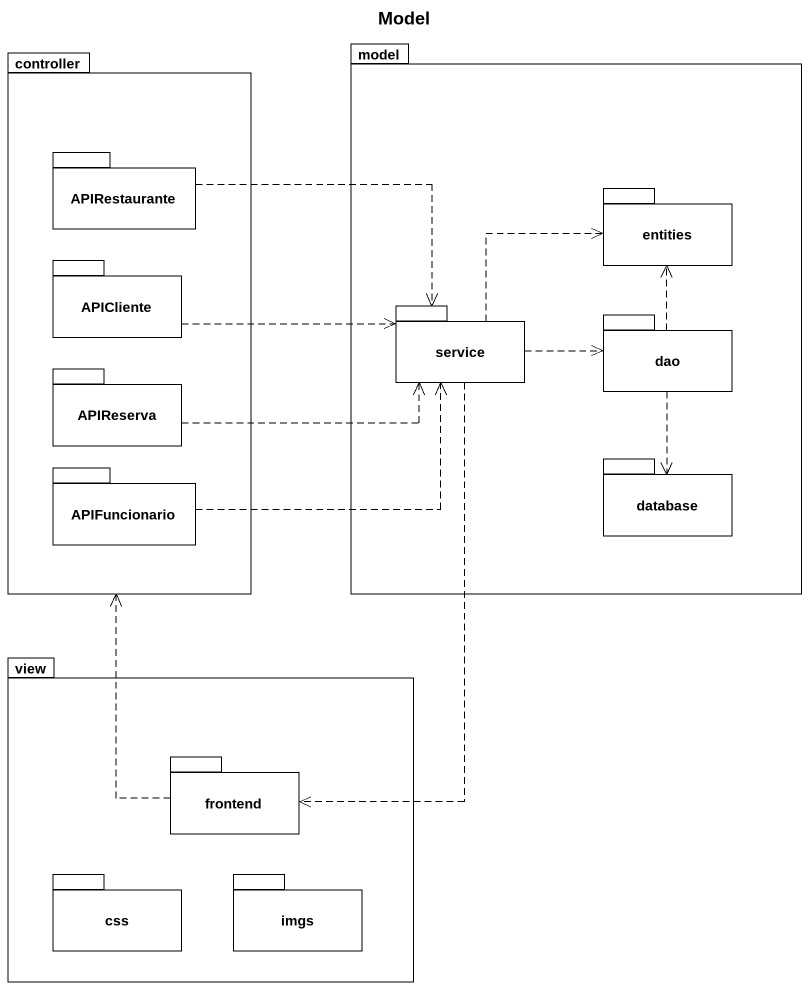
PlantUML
@startuml
title Model
package controller {
  package APIRestaurante {
  }
  package APICliente {
  }
  package APIReserva {
  }
  package APIFuncionario {
  }
}
package model {
  package entities {
  }
  package service {
  }
  package dao {
  }
  package "database" as database_ {
  }
}
package view {
  package frontend {
  }
  package css {
  }
  package imgs {
  }
}
APIRestaurante .right.> service
APICliente .right.> service
service .right.> entities
service .right.> dao
service ..> frontend
dao .up.> entities
dao ..> database_
APIReserva .right.> service
APIFuncionario .right.> service
frontend .up.> controller
@enduml
